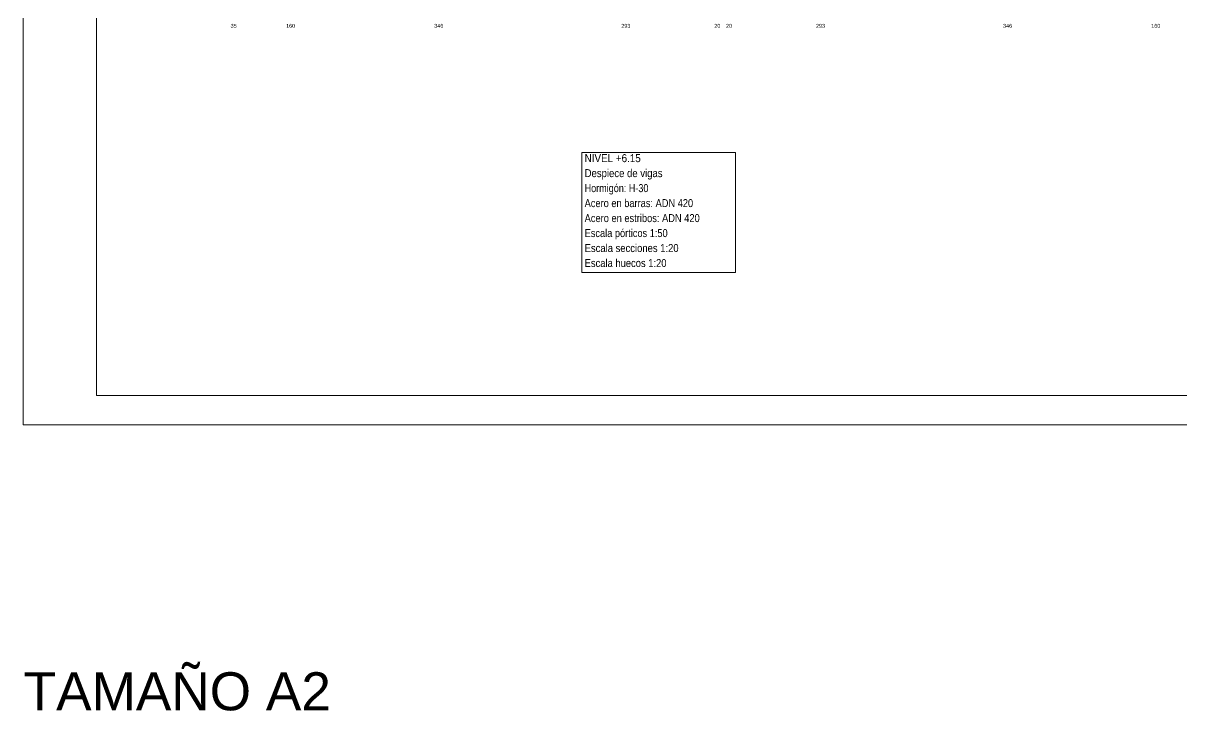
# Model space of a CAD drawing. Header units: millimetres. Extents: x 3 to 479, y -191 to 120.
# Drawn here: x 100.33 to 139.9, y -94.73 to -71.22 of the extents above; entities that cross this region are included whole.
import ezdxf
from ezdxf.enums import TextEntityAlignment as Align

# ---------------------------------------------------------------- set-up
doc = ezdxf.new("R2010")
doc.units = ezdxf.units.MM
for name, color, linetype, lineweight in [('ALZ_COT_TEXTOS_ESTRIBOS', 122, 'Continuous', 0), ('CIM_REFEREN', 2, 'Continuous', 0), ('RECUAD_LIMITES', 2, 'Continuous', 0), ('RECUAD_MARCO', 1, 'Continuous', 20), ('TAB_COM_LINEAS', 1, 'Continuous', 9), ('TAB_COM_TEXTOS', 1, 'Continuous', 9)]:
    doc.layers.add(name, color=color, linetype=linetype, lineweight=lineweight)
doc.styles.add('CYPETXT_romans', font='arial.ttf', dxfattribs={"height": 0.2})

msp = doc.modelspace()

# ---------------------------------------------------------------- linework, layer by layer
at = {"layer": 'RECUAD_LIMITES'}
msp.add_lwpolyline([(100.33093, -84.95316), (159.73093, -84.95316), (159.73093, -42.95316), (100.33093, -42.95316), (100.33093, -84.95316)], close=True, dxfattribs=at)
at = {"layer": 'RECUAD_MARCO'}
msp.add_lwpolyline([(102.83093, -83.95316), (158.73093, -83.95316), (158.73093, -43.95316), (102.83093, -43.95316), (102.83093, -83.95316)], close=True, dxfattribs=at)
at = {"layer": 'TAB_COM_TEXTOS', "lineweight": 5}
for p, q in [((119.40414, -75.65039), (124.65771, -75.65039)), ((119.40414, -75.65039), (119.40414, -79.74825)), ((124.65771, -75.65039), (124.65771, -79.74825)), ((119.40414, -79.74825), (124.65771, -79.74825))]:
    msp.add_line(p, q, dxfattribs=at)

# ---------------------------------------------------------------- texts
at = {"layer": 'ALZ_COT_TEXTOS_ESTRIBOS', "style": 'CYPETXT_romans', "width": 0.872274}
for s, p in [('35', (107.51793, -71.24779)), ('160', (109.46493, -71.24779)), ('346', (114.52493, -71.24779)), ('293', (120.91293, -71.24779)), ('20', (124.03793, -71.24779)), ('20', (124.43793, -71.24779)), ('293', (127.56293, -71.24779)), ('346', (133.95093, -71.24779)), ('160', (139.01093, -71.24779))]:
    msp.add_text(s, height=0.133333, dxfattribs=at).set_placement(p, align=Align.TOP_CENTER)
at = {"layer": 'CIM_REFEREN', "insert": (100.34667, -93.41343), "char_height": 1.3, "attachment_point": 1, "style": 'CYPETXT_romans'}
msp.add_mtext_dynamic_manual_height_columns('TAMAÑO A2', width=20.4097016, gutter_width=12.5, heights=[0], dxfattribs=at)
at = {"layer": 'TAB_COM_LINEAS', "style": 'CYPETXT_romans'}
for s, width, p in [('NIVEL +6.15', 0.880937, (119.50574, -75.97515)), ('Despiece de vigas', 0.852948, (119.50574, -76.48739)), ('Hormigón: H-30', 0.808194, (119.50574, -76.99962)), ('Acero en barras: ADN 420', 0.827218, (119.50574, -77.51185)), ('Acero en estribos: ADN 420', 0.830636, (119.50574, -78.02409)), ('Escala pórticos 1:50', 0.824952, (119.50574, -78.53632)), ('Escala secciones 1:20', 0.844437, (119.50574, -79.04855)), ('Escala huecos 1:20', 0.838794, (119.50574, -79.56079))]:
    msp.add_text(s, height=0.2733333, dxfattribs=dict(at, width=width)).set_placement(p)

doc.saveas('drawing.dxf')
